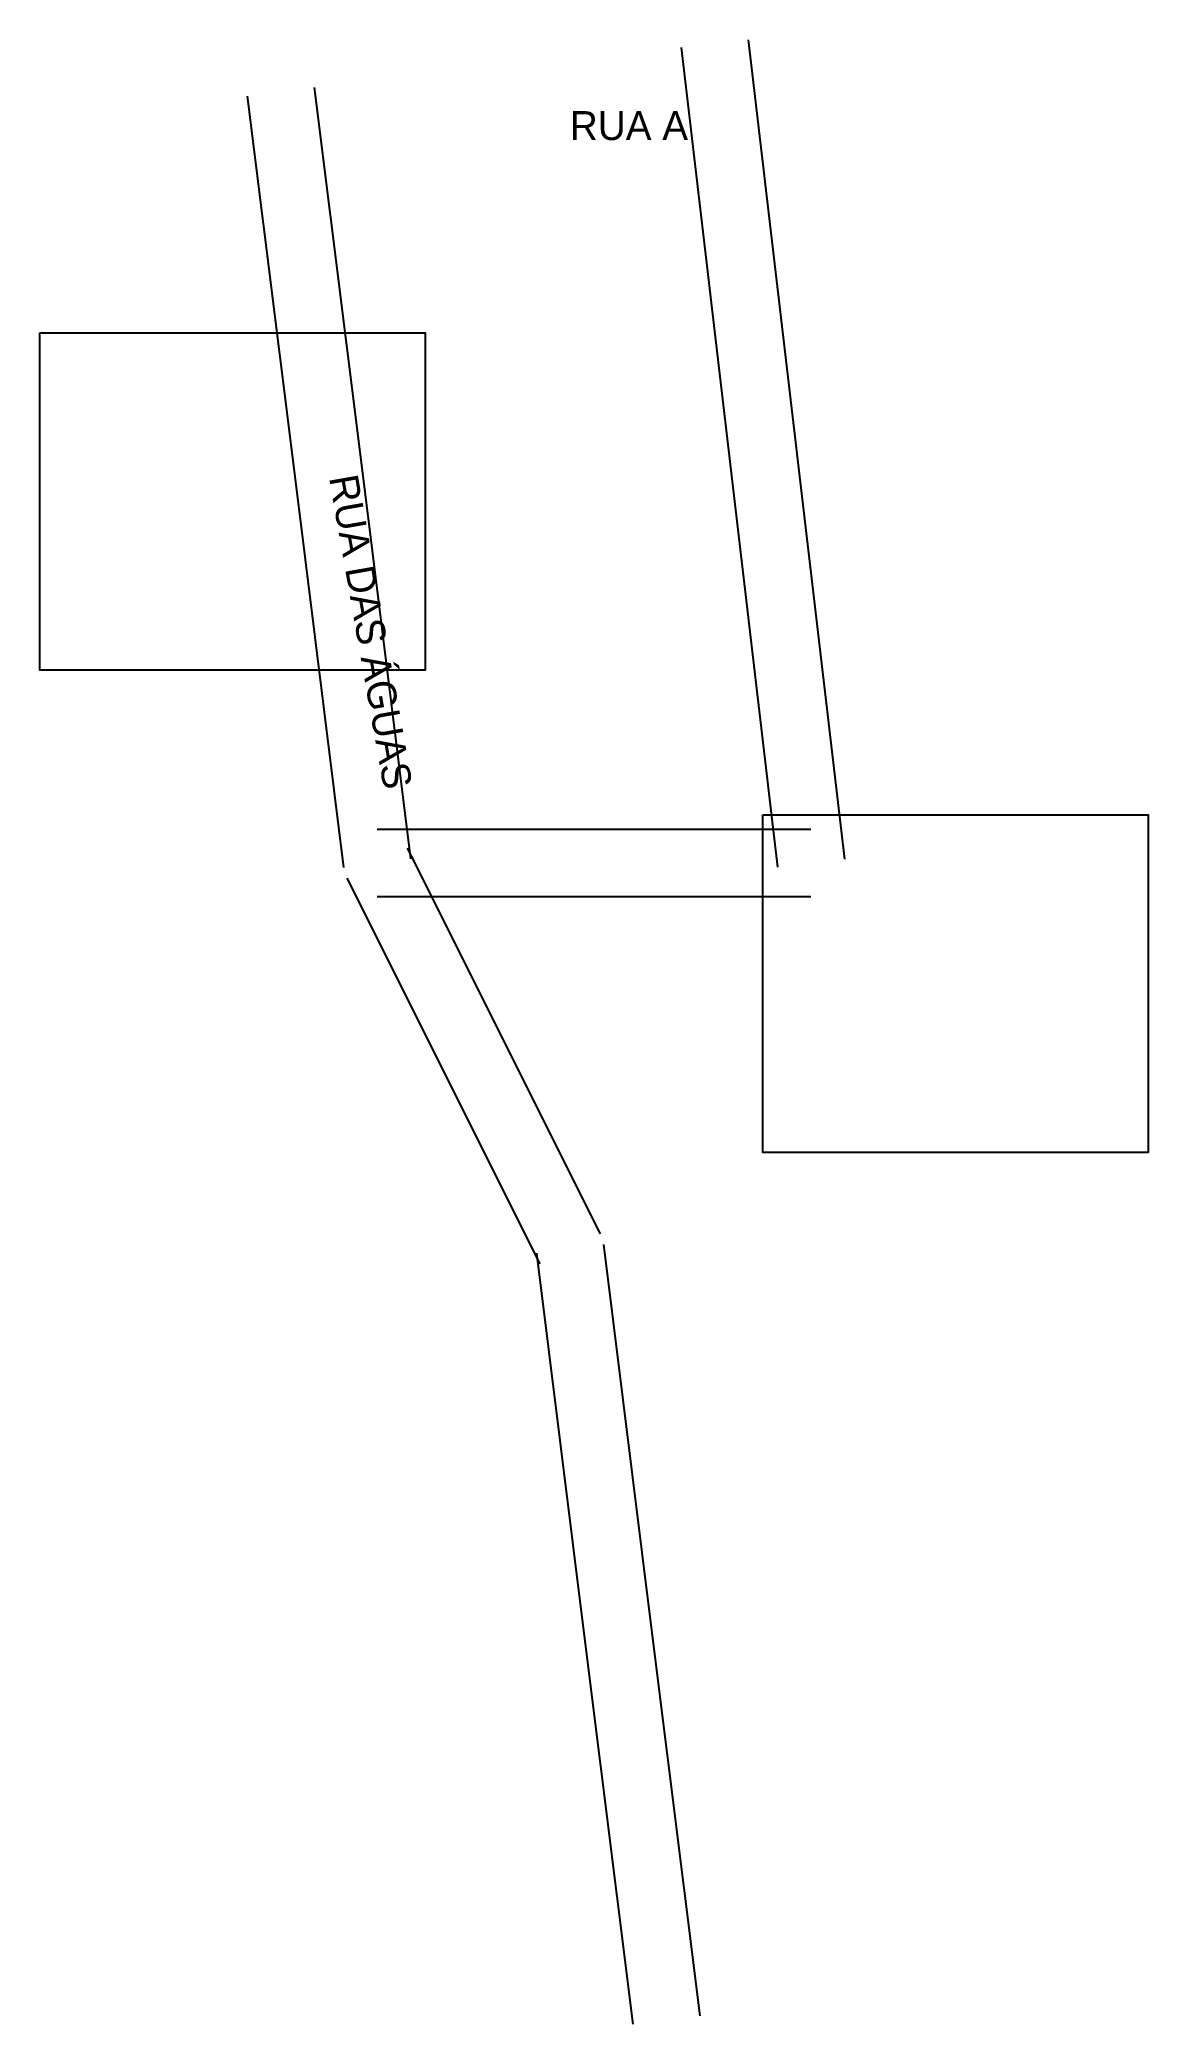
# Model space of a CAD drawing. Header units: metres. Extents: x 671950 to 672180, y 7184599 to 7185011.
import ezdxf

# ---------------------------------------------------------------- set-up
doc = ezdxf.new("R2010")
doc.units = ezdxf.units.M

msp = doc.modelspace()

# ---------------------------------------------------------------- linework, layer by layer
for p, q in [((672096.95, 7185010.82), (672116.95, 7184840.82)), ((672083.05, 7185009.18), (672103.05, 7184839.18)), ((671993.05, 7184999.13), (672003.05, 7184919.13)), ((672006.95, 7185000.87), (672016.95, 7184920.87)), ((672016.95, 7184920.87), (672026.95, 7184840.87)), ((672003.05, 7184919.13), (672013.05, 7184839.13)), ((672110, 7184847), (672020, 7184847)), ((672026.26, 7184843.13), (672066.26, 7184763.13)), ((672013.74, 7184836.87), (672053.74, 7184756.87)), ((672110, 7184833), (672020, 7184833)), ((672053.05, 7184759.13), (672063.05, 7184679.13)), ((672066.95, 7184760.87), (672076.95, 7184680.87)), ((672076.95, 7184680.87), (672086.95, 7184600.87)), ((672063.05, 7184679.13), (672073.05, 7184599.13))]:
    msp.add_line(p, q)
for points in [[(671950, 7184950), (672030, 7184950), (672030, 7184880), (671950, 7184880)], [(672100, 7184850), (672180, 7184850), (672180, 7184780), (672100, 7184780)]]:
    msp.add_lwpolyline(points, close=True)

# ---------------------------------------------------------------- texts
msp.add_text('RUA A', height=6).set_placement((672060, 7184990))
msp.add_text('RUA DAS ÁGUAS', height=6, rotation=-80).set_placement((672010, 7184920))

doc.saveas('drawing.dxf')
